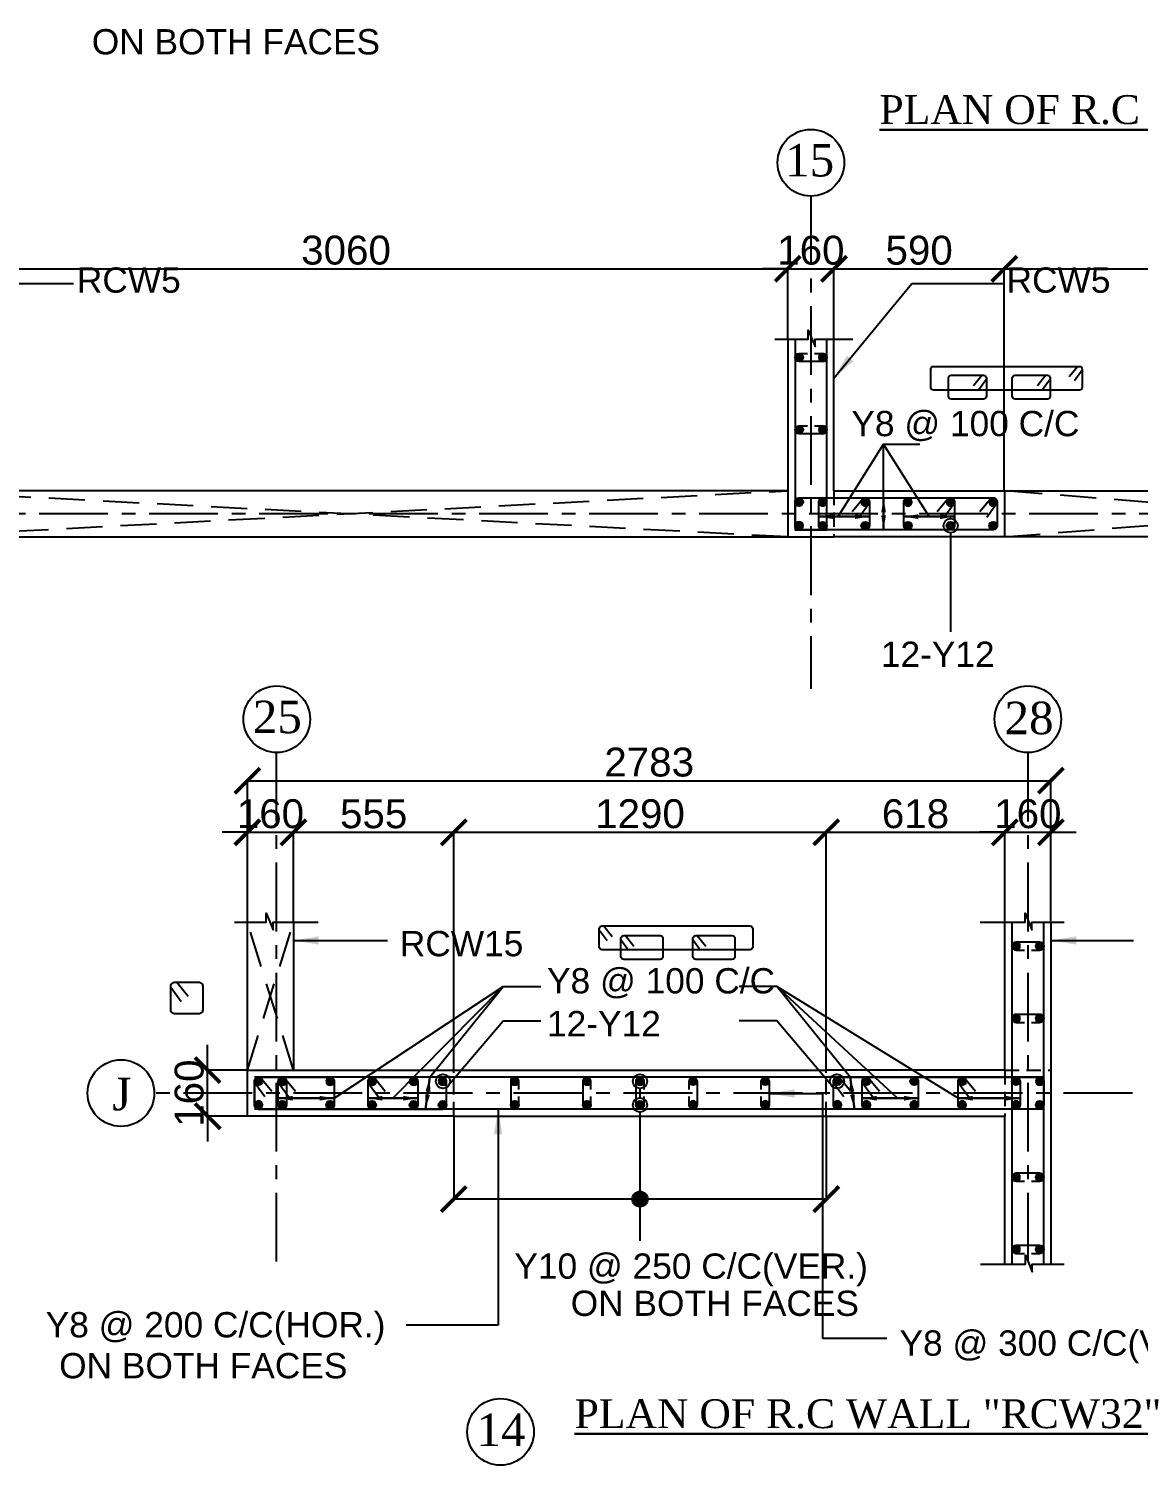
# Model space of a CAD drawing. Header units: inches. Extents: x 200139 to 352388, y -289304 to -188971.
# Drawn here: x 273676 to 289048, y -228239 to -208347 of the extents above; entities that cross this region are included whole.
import ezdxf
from ezdxf.enums import TextEntityAlignment as Align

# ---------------------------------------------------------------- set-up
doc = ezdxf.new("R2010")
doc.units = ezdxf.units.IN
doc.header["$MEASUREMENT"] = 0
doc.linetypes.add('CENTER', pattern=[50.8, 31.75, -6.35, 6.35, -6.35])
doc.linetypes.add('Hidden', pattern=[3, 2, -1])
for name, color, linetype in [('1', 8, 'Continuous'), ('160 WALL OPEING', 1, 'Continuous'), ('5', 2, 'Continuous'), ('ARROW', 5, 'Continuous'), ('DIM', 251, 'Continuous'), ('GIRD CIR', 1, 'Continuous'), ('GIRD TEXT', 4, 'Continuous'), ('GRID', 8, 'CENTER'), ('LINKS', 3, 'Continuous'), ('OPENING', 1, 'Continuous'), ('SHEAR WALL', 6, 'Continuous'), ('STRRIUPS', 6, 'Continuous'), ('SW UPTO STILT', 4, 'Continuous'), ('Ttxt', 3, 'Continuous')]:
    doc.layers.add(name, color=color, linetype=linetype)
doc.layers.add('Tex', color=3, linetype='Continuous', lineweight=13)
doc.layers.add('text', color=4, linetype='Continuous', lineweight=30)
doc.styles.add('Arial', font='arial.ttf', dxfattribs={"height": 400})
doc.styles.add('T200', font='sanss___.ttf', dxfattribs={"height": 250})
doc.styles.add('T400', font='romantic.ttf')
doc.dimstyles.new('SCALE-25', dxfattribs={"dimtxt": 400, "dimasz": 350, "dimexe": 0, "dimexo": 0, "dimgap": 50, "dimtad": 1, "dimdec": 0, "dimlfac": 0.25, "dimzin": 0, "dimdsep": 46, "dimtxsty": 'Arial', "dimblk": 'ARCHTICK', "dimcen": 0, "dimclrd": 5, "dimclre": 8, "dimclrt": 1, "dimadec": 0, "dimazin": 0, "dimtfac": 1, "dimtdec": 0, "dimtix": 1, "dimtmove": 2, "dimatfit": 3, "dimfxl": 0, "dimtolj": 1, "dimtzin": 0, "dimlwd": -1, "dimarcsym": 0})
doc.dimstyles.new('T200', dxfattribs={"dimtxt": 300, "dimasz": 150, "dimexe": 0, "dimexo": 0, "dimgap": 5, "dimtad": 1, "dimdec": 0, "dimrnd": 5, "dimzin": 0, "dimdsep": 46, "dimtxsty": 'T200', "dimblk": 'ARCHTICK', "dimcen": 300, "dimclrd": 5, "dimclre": 252, "dimclrt": 1, "dimadec": 0, "dimazin": 0, "dimtfac": 50, "dimtdec": 0, "dimtofl": 0, "dimtmove": 2, "dimatfit": 3, "dimfxl": 1, "dimtolj": 1, "dimtzin": 0, "dimarcsym": 2})

# ---------------------------------------------------------------- blocks, each defined once
blk = doc.blocks.new('_ARCHTICK')
at = {"color": 0, "linetype": 'ByBlock', "const_width": 0.15}
blk.add_lwpolyline([(-0.5, -0.5), (0.5, 0.5)], dxfattribs=at)
blk = doc.blocks.new('R1')
at = {"layer": '5'}
h = blk.add_hatch(color=256, dxfattribs=at)
edge = h.paths.add_edge_path()
edge.add_arc((0, 0), 69.6, 0, 360)
at = {"layer": '5', "color": 6}
blk.add_circle((0, 0), 69.6, dxfattribs=at)
blk = doc.blocks.new('A$C04A07810')
at = {"layer": 'STRRIUPS', "ltscale": 0.2}
for p, q in [((0, 0), (158, -194)), ((-80, -72), (61, -268)), ((509, -237), (651, -433)), ((590, -165), (748, -358)), ((1689, -237), (1831, -433)), ((1770, -165), (1928, -358))]:
    blk.add_line(p, q, dxfattribs=at)
for points in [[(-25, -440), (2664, -440, 0.414214), (2719, -385), (2719, -55, 0.414214), (2664, 0), (-25, 0, 0.414214), (-80, -55), (-80, -385, 0.414214)], [(564, -604), (1156, -604, 0.414214), (1211, -549), (1211, -220, 0.414214), (1156, -165), (564, -165, 0.414214), (509, -220), (509, -549, 0.414214)], [(1744, -604), (2336, -604, 0.414214), (2391, -549), (2391, -220, 0.414214), (2336, -165), (1744, -165, 0.414214), (1689, -220), (1689, -549, 0.414214)]]:
    blk.add_lwpolyline(points, format="xyb", close=True, dxfattribs=at)
blk = doc.blocks.new('*D48')
at = {"layer": 'Defpoints', "color": 0}
for p in [(284192, -211670), (271952, -212643, 177), (284192, -212643, 59)]:
    blk.add_point(p, dxfattribs=at)
at = {"layer": 'DIM', "color": 8, "lineweight": -2}
for p, q in [((271952, -212643), (271952, -211670)), ((284192, -212643), (284192, -211670))]:
    blk.add_line(p, q, dxfattribs=at)
at = {"layer": 'DIM', "color": 5}
blk.add_line((271952, -211670), (284192, -211670), dxfattribs=at)
at = {"layer": 'DIM', "color": 5, "xscale": 350, "yscale": 350, "zscale": 350, "rotation": 180}
blk.add_blockref('_ARCHTICK', (271952, -211670), dxfattribs=at)
at = {"layer": 'DIM', "color": 5, "xscale": 350, "yscale": 350, "zscale": 350}
blk.add_blockref('_ARCHTICK', (284192, -211670), dxfattribs=at)
at = {"layer": 'DIM', "color": 1, "insert": (278072, -211415), "char_height": 400, "attachment_point": 5, "style": 'Arial'}
blk.add_mtext('\\A1;3060', dxfattribs=at)
blk = doc.blocks.new('ARCHTICK')
at = {"color": 0, "const_width": 0.15}
blk.add_lwpolyline([(-0.5, -0.5), (0.5, 0.5)], dxfattribs=at)
blk = doc.blocks.new('*D49')
at = {"layer": 'Defpoints', "color": 0}
for p in [(284832, -211670), (284192, -212643, 59), (284832, -212643, 59)]:
    blk.add_point(p, dxfattribs=at)
at = {"layer": 'DIM', "color": 5}
for p, q in [((284192, -211670), (283842, -211670)), ((284192, -211670), (284832, -211670)), ((284832, -211670), (285182, -211670))]:
    blk.add_line(p, q, dxfattribs=at)
at = {"layer": 'DIM', "color": 8, "lineweight": -2}
for p, q in [((284192, -212643), (284192, -211670)), ((284832, -212643), (284832, -211670))]:
    blk.add_line(p, q, dxfattribs=at)
at = {"layer": 'DIM', "color": 5, "xscale": 350, "yscale": 350, "zscale": 350}
blk.add_blockref('_ARCHTICK', (284192, -211670), dxfattribs=at)
at = {"layer": 'DIM', "color": 5, "xscale": 350, "yscale": 350, "zscale": 350, "rotation": 180}
blk.add_blockref('_ARCHTICK', (284832, -211670), dxfattribs=at)
at = {"layer": 'DIM', "color": 1, "insert": (284512, -211416), "char_height": 400, "attachment_point": 5, "style": 'Arial'}
blk.add_mtext('\\A1;160', dxfattribs=at)
blk = doc.blocks.new('*D50')
at = {"layer": 'Defpoints', "color": 0}
for p in [(287192, -211670), (284832, -212643, 59), (287192, -214744, 59)]:
    blk.add_point(p, dxfattribs=at)
at = {"layer": 'DIM', "color": 8, "lineweight": -2}
for p, q in [((284832, -212643), (284832, -211670)), ((287192, -214744), (287192, -211670))]:
    blk.add_line(p, q, dxfattribs=at)
at = {"layer": 'DIM', "color": 5}
blk.add_line((284832, -211670), (287192, -211670), dxfattribs=at)
at = {"layer": 'DIM', "color": 5, "xscale": 350, "yscale": 350, "zscale": 350, "rotation": 180}
blk.add_blockref('_ARCHTICK', (284832, -211670), dxfattribs=at)
at = {"layer": 'DIM', "color": 5, "xscale": 350, "yscale": 350, "zscale": 350}
blk.add_blockref('_ARCHTICK', (287192, -211670), dxfattribs=at)
at = {"layer": 'DIM', "color": 1, "insert": (286012, -211416), "char_height": 400, "attachment_point": 5, "style": 'Arial'}
blk.add_mtext('\\A1;590', dxfattribs=at)
blk = doc.blocks.new('*D51')
at = {"layer": 'Defpoints', "color": 0}
for p in [(295192, -211670), (287192, -214744, 59), (295192, -214744, 59)]:
    blk.add_point(p, dxfattribs=at)
at = {"layer": 'DIM', "color": 8, "lineweight": -2}
for p, q in [((287192, -214744), (287192, -211670)), ((295192, -214744), (295192, -211670))]:
    blk.add_line(p, q, dxfattribs=at)
at = {"layer": 'DIM', "color": 5}
blk.add_line((287192, -211670), (295192, -211670), dxfattribs=at)
at = {"layer": 'DIM', "color": 5, "xscale": 350, "yscale": 350, "zscale": 350, "rotation": 180}
blk.add_blockref('_ARCHTICK', (287192, -211670), dxfattribs=at)
at = {"layer": 'DIM', "color": 5, "xscale": 350, "yscale": 350, "zscale": 350}
blk.add_blockref('_ARCHTICK', (295192, -211670), dxfattribs=at)
at = {"layer": 'DIM', "color": 1, "insert": (291192, -211416), "char_height": 400, "attachment_point": 5, "style": 'Arial'}
blk.add_mtext('\\A1;2000', dxfattribs=at)
blk = doc.blocks.new('A$C5C0C2414')
at = {"layer": 'STRRIUPS', "ltscale": 0.2}
for p, q in [((0, 0), (158, -194)), ((-81, -72), (61, -268))]:
    blk.add_line(p, q, dxfattribs=at)
blk.add_lwpolyline([(304, -440), (-26, -440, -0.414214), (-81, -385), (-81, -55, -0.414214), (-26, 0), (304, 0, -0.414214), (359, -55), (359, -385, -0.414214)], format="xyb", close=True, dxfattribs=at)
blk = doc.blocks.new('*D241')
at = {"layer": 'Defpoints', "color": 0}
for p in [(277345, -219474), (276705, -220720, 59), (277345, -220720, 59)]:
    blk.add_point(p, dxfattribs=at)
at = {"layer": 'DIM', "color": 5}
for p, q in [((276705, -219474), (276355, -219474)), ((276705, -219474), (277345, -219474)), ((277345, -219474), (277695, -219474))]:
    blk.add_line(p, q, dxfattribs=at)
at = {"layer": 'DIM', "color": 8, "lineweight": -2}
for p, q in [((276705, -220720), (276705, -219474)), ((277345, -220720), (277345, -219474))]:
    blk.add_line(p, q, dxfattribs=at)
at = {"layer": 'DIM', "color": 5, "xscale": 350, "yscale": 350, "zscale": 350}
blk.add_blockref('_ARCHTICK', (276705, -219474), dxfattribs=at)
at = {"layer": 'DIM', "color": 5, "xscale": 350, "yscale": 350, "zscale": 350, "rotation": 180}
blk.add_blockref('_ARCHTICK', (277345, -219474), dxfattribs=at)
at = {"layer": 'DIM', "color": 1, "insert": (277025, -219219), "char_height": 400, "attachment_point": 5, "style": 'Arial'}
blk.add_mtext('\\A1;160', dxfattribs=at)
blk = doc.blocks.new('*D242')
at = {"layer": 'Defpoints', "color": 0}
for p in [(279565, -219474), (277345, -220720, 236), (279565, -222766, 59)]:
    blk.add_point(p, dxfattribs=at)
at = {"layer": 'DIM', "color": 8, "lineweight": -2}
for p, q in [((277345, -220720), (277345, -219474)), ((279565, -222766), (279565, -219474))]:
    blk.add_line(p, q, dxfattribs=at)
at = {"layer": 'DIM', "color": 5}
blk.add_line((277345, -219474), (279565, -219474), dxfattribs=at)
at = {"layer": 'DIM', "color": 5, "xscale": 350, "yscale": 350, "zscale": 350, "rotation": 180}
blk.add_blockref('_ARCHTICK', (277345, -219474), dxfattribs=at)
at = {"layer": 'DIM', "color": 5, "xscale": 350, "yscale": 350, "zscale": 350}
blk.add_blockref('_ARCHTICK', (279565, -219474), dxfattribs=at)
at = {"layer": 'DIM', "color": 1, "insert": (278455, -219220), "char_height": 400, "attachment_point": 5, "style": 'Arial'}
blk.add_mtext('\\A1;555', dxfattribs=at)
blk = doc.blocks.new('*D243')
at = {"layer": 'Defpoints', "color": 0}
for p in [(287838, -219474), (287198, -220720, 59), (287838, -220720, 59)]:
    blk.add_point(p, dxfattribs=at)
at = {"layer": 'DIM', "color": 5}
for p, q in [((287198, -219474), (286848, -219474)), ((287198, -219474), (287838, -219474)), ((287838, -219474), (288188, -219474))]:
    blk.add_line(p, q, dxfattribs=at)
at = {"layer": 'DIM', "color": 8, "lineweight": -2}
for p, q in [((287198, -220720), (287198, -219474)), ((287838, -220720), (287838, -219474))]:
    blk.add_line(p, q, dxfattribs=at)
at = {"layer": 'DIM', "color": 5, "xscale": 350, "yscale": 350, "zscale": 350}
blk.add_blockref('_ARCHTICK', (287198, -219474), dxfattribs=at)
at = {"layer": 'DIM', "color": 5, "xscale": 350, "yscale": 350, "zscale": 350, "rotation": 180}
blk.add_blockref('_ARCHTICK', (287838, -219474), dxfattribs=at)
at = {"layer": 'DIM', "color": 1, "insert": (287518, -219219), "char_height": 400, "attachment_point": 5, "style": 'Arial'}
blk.add_mtext('\\A1;160', dxfattribs=at)
blk = doc.blocks.new('*D244')
at = {"layer": 'Defpoints', "color": 0}
for p in [(287838, -218759), (276705, -220720), (287838, -220720)]:
    blk.add_point(p, dxfattribs=at)
at = {"layer": 'DIM', "color": 8, "lineweight": -2}
for p, q in [((276705, -220720), (276705, -218759)), ((287838, -220720), (287838, -218759))]:
    blk.add_line(p, q, dxfattribs=at)
at = {"layer": 'DIM', "color": 5}
blk.add_line((276705, -218759), (287838, -218759), dxfattribs=at)
at = {"layer": 'DIM', "color": 5, "xscale": 350, "yscale": 350, "zscale": 350, "rotation": 180}
blk.add_blockref('_ARCHTICK', (276705, -218759), dxfattribs=at)
at = {"layer": 'DIM', "color": 5, "xscale": 350, "yscale": 350, "zscale": 350}
blk.add_blockref('_ARCHTICK', (287838, -218759), dxfattribs=at)
at = {"layer": 'DIM', "color": 1, "insert": (282272, -218504), "char_height": 400, "attachment_point": 5, "style": 'Arial'}
blk.add_mtext('\\A1;2783', dxfattribs=at)
blk = doc.blocks.new('*D245')
at = {"layer": 'Defpoints', "color": 0}
for p in [(276155, -222766), (276705, -222766, 59), (276705, -223406, 59)]:
    blk.add_point(p, dxfattribs=at)
at = {"layer": 'DIM', "color": 5}
for p, q in [((276155, -222766), (276155, -222416)), ((276155, -223406), (276155, -222766)), ((276155, -223406), (276155, -223756))]:
    blk.add_line(p, q, dxfattribs=at)
at = {"layer": 'DIM', "color": 8, "lineweight": -2}
for p, q in [((276705, -222766), (276155, -222766)), ((276705, -223406), (276155, -223406))]:
    blk.add_line(p, q, dxfattribs=at)
at = {"layer": 'DIM', "color": 5, "xscale": 350, "yscale": 350, "zscale": 350}
for p, rotation in [((276155, -222766), 270), ((276155, -223406), 90)]:
    blk.add_blockref('_ARCHTICK', p, dxfattribs=dict(at, rotation=rotation))
at = {"layer": 'DIM', "color": 1, "insert": (275901, -223086), "char_height": 400, "attachment_point": 5, "rotation": 90, "style": 'Arial'}
blk.add_mtext('\\A1;160', dxfattribs=at)
blk = doc.blocks.new('*D246')
at = {"layer": 'Defpoints', "color": 0}
for p in [(279565, -223406, -14), (284725, -223406, -14), (279565, -224553)]:
    blk.add_point(p, dxfattribs=at)
at = {"layer": 'DIM', "color": 8, "lineweight": -2}
for p, q in [((279565, -223406), (279565, -224553)), ((284725, -223406), (284725, -224553))]:
    blk.add_line(p, q, dxfattribs=at)
at = {"layer": 'DIM', "color": 5}
blk.add_line((284725, -224553), (279565, -224553), dxfattribs=at)
at = {"layer": 'DIM', "color": 5, "xscale": 350, "yscale": 350, "zscale": 350, "rotation": 180}
blk.add_blockref('_ARCHTICK', (279565, -224553), dxfattribs=at)
at = {"layer": 'DIM', "color": 5, "xscale": 350, "yscale": 350, "zscale": 350}
blk.add_blockref('_ARCHTICK', (284725, -224553), dxfattribs=at)
blk = doc.blocks.new('*D247')
at = {"layer": 'Defpoints', "color": 0}
for p in [(284725, -219474), (279565, -222766, 59), (284725, -222766, 59)]:
    blk.add_point(p, dxfattribs=at)
at = {"layer": 'DIM', "color": 8, "lineweight": -2}
for p, q in [((279565, -222766), (279565, -219474)), ((284725, -222766), (284725, -219474))]:
    blk.add_line(p, q, dxfattribs=at)
at = {"layer": 'DIM', "color": 5}
blk.add_line((279565, -219474), (284725, -219474), dxfattribs=at)
at = {"layer": 'DIM', "color": 5, "xscale": 350, "yscale": 350, "zscale": 350, "rotation": 180}
blk.add_blockref('_ARCHTICK', (279565, -219474), dxfattribs=at)
at = {"layer": 'DIM', "color": 5, "xscale": 350, "yscale": 350, "zscale": 350}
blk.add_blockref('_ARCHTICK', (284725, -219474), dxfattribs=at)
at = {"layer": 'DIM', "color": 1, "insert": (282145, -219219), "char_height": 400, "attachment_point": 5, "style": 'Arial'}
blk.add_mtext('\\A1;1290', dxfattribs=at)
blk = doc.blocks.new('*D248')
at = {"layer": 'Defpoints', "color": 0}
for p in [(287198, -219474), (287198, -220720), (284725, -222766, 59)]:
    blk.add_point(p, dxfattribs=at)
at = {"layer": 'DIM', "color": 8, "lineweight": -2}
for p, q in [((284725, -222766), (284725, -219474)), ((287198, -220720), (287198, -219474))]:
    blk.add_line(p, q, dxfattribs=at)
at = {"layer": 'DIM', "color": 5}
blk.add_line((284725, -219474), (287198, -219474), dxfattribs=at)
at = {"layer": 'DIM', "color": 5, "xscale": 350, "yscale": 350, "zscale": 350, "rotation": 180}
blk.add_blockref('_ARCHTICK', (284725, -219474), dxfattribs=at)
at = {"layer": 'DIM', "color": 5, "xscale": 350, "yscale": 350, "zscale": 350}
blk.add_blockref('_ARCHTICK', (287198, -219474), dxfattribs=at)
at = {"layer": 'DIM', "color": 1, "insert": (285961, -219219), "char_height": 400, "attachment_point": 5, "style": 'Arial'}
blk.add_mtext('\\A1;618', dxfattribs=at)
blk = doc.blocks.new('A$C368F1497')
at = {"layer": 'STRRIUPS', "ltscale": 0.2}
for p, q in [((0, 0, 0), (158, -194, 0)), ((-81, -72, 0), (61, -268, 0)), ((319, -251, 0), (461, -447, 0)), ((400, -179, 0), (558, -373, 0)), ((1648, -251, 0), (1790, -447, 0)), ((1729, -179, 0), (1887, -373, 0))]:
    blk.add_line(p, q, dxfattribs=at)
for points in [[(2698, -440), (-26, -440, -0.414214), (-81, -385), (-81, -55, -0.414214), (-26, 0), (2698, 0, -0.414214), (2753, -55), (2753, -385, -0.414214)], [(2369, -619), (1703, -619, -0.414214), (1648, -564), (1648, -234, -0.414214), (1703, -179), (2369, -179, -0.414214), (2424, -234), (2424, -564, -0.414214)]]:
    blk.add_lwpolyline(points, format="xyb", close=True, dxfattribs=at)
at = {"layer": 'STRRIUPS', "ltscale": 0.2, "elevation": 0}
blk.add_lwpolyline([(1040, -619), (374, -619, -0.414214), (319, -564), (319, -234, -0.414214), (374, -179), (1040, -179, -0.414214), (1095, -234), (1095, -564, -0.414214)], format="xyb", close=True, dxfattribs=at)

msp = doc.modelspace()

# ---------------------------------------------------------------- hatches: boundary and pattern name
at = {"layer": 'ARROW'}
h = msp.add_hatch(color=256, dxfattribs=at)
edge = h.paths.add_edge_path()
edge.add_arc((282144.6, -224552.9), 106, 0, 360)

# ---------------------------------------------------------------- linework, layer by layer
at = {"layer": '1', "linetype": 'Hidden', "ltscale": 100}
for p, q in [((284832.3, -214744.2, 59), (284832.3, -215384.2, 59)), ((279564.6, -223405.9, 59), (279564.6, -222765.9, 59)), ((284724.6, -223405.9, 59), (284724.6, -222765.9, 59)), ((287197.8, -222765.9, 59), (287837.8, -222765.9, 59)), ((287197.8, -222765.9, 59), (287197.8, -223405.9, 59))]:
    msp.add_line(p, q, dxfattribs=at)
at = {"layer": '1'}
for points, elevation in [([(284013.4, -212643.2), (284475.9, -212643.2), (284475.9, -212518.8), (284569.4, -212748.8), (284569.4, -212643.2), (285095.1, -212643.2)], 177), ([(276526.3, -220720.1), (276966.8, -220720.1), (276966.8, -220595.7), (277060.4, -220825.7), (277060.4, -220720.1), (277688, -220720.1)], 235.9), ([(286858.9, -220720.1), (287481.5, -220720.1), (287481.5, -220595.7), (287575, -220825.7), (287575, -220720.1), (288020.7, -220720.1)], 235.9), ([(286860.7, -225455.6), (287483.2, -225455.6), (287483.2, -225331.2), (287576.8, -225561.2), (287576.8, -225455.6), (288022.4, -225455.6)], 59)]:
    msp.add_lwpolyline(points, dxfattribs=dict(at, elevation=elevation))
at = {"layer": '160 WALL OPEING', "linetype": 'Hidden', "ltscale": 250}
for p, q in [((271952.3, -215384.2, 59), (284192.3, -214744.2, 59)), ((284192.3, -215384.2, 59), (271952.3, -214744.2, 59)), ((287192.3, -215384.2, 59), (295192.3, -214744.2, 59)), ((295192.3, -215384.2, 59), (287192.3, -214744.2)), ((276705.2, -222765.9), (277345.2, -220720.1)), ((277345.2, -222765.9, 59), (276705.2, -220720.1))]:
    msp.add_line(p, q, dxfattribs=at)
at = {"layer": '5'}
for p, q in [((287737.8, -222865.9, 59), (276805.2, -222865.9, 59)), ((287737.8, -223305.9, 59), (276805.2, -223305.9, 59))]:
    msp.add_line(p, q, dxfattribs=at)
at = {"layer": '5', "elevation": 59}
for points in [[(284292.3, -212643.2), (284292.3, -215284.2), (284732.3, -215284.2), (284732.3, -212643.2)], [(287297.8, -220720.1), (287297.8, -225455.6)], [(287737.8, -225455.6), (287737.8, -220720.1)]]:
    msp.add_lwpolyline(points, dxfattribs=at)
at = {"layer": 'ARROW'}
for p, q in [((286447.3, -215327.7, 59), (286447.3, -216699, 59)), ((277906.8, -223156.5, 59), (280250.9, -221607.6, 59)), ((278720.8, -223156.5, 59), (280250.9, -221607.6, 59)), ((285714.3, -223156.5, 59), (284038.2, -221607.6, 59)), ((286553.4, -223156.5, 59), (284038.2, -221607.6, 59)), ((282144.6, -223020.7, 59), (282144.6, -223151.7, 59)), ((282144.6, -223348.7, 59), (282144.6, -225128.7, 59))]:
    msp.add_line(p, q, dxfattribs=at)
at = {"layer": 'ARROW', "linetype": 'Continuous'}
msp.add_line((285566.6, -226481.7), (284671.9, -226481.7), dxfattribs=at)
at = {"layer": 'ARROW', "elevation": 59}
for points in [[(284891.6, -215102.9), (285519.2, -214100.4)], [(285519.2, -214844.2), (285519.2, -214100.4), (286021.3, -214100.4)], [(286151.6, -215102.9), (285519.2, -214100.4)], [(279234.4, -222865.9), (280250.9, -221607.6), (280770.6, -221607.6)], [(285054.7, -222865.9), (284038.2, -221607.6), (283518.5, -221607.6)], [(279507.6, -222955.1), (280250.9, -222083.9), (280770.6, -222083.9)], [(284781.5, -222955.1), (284038.2, -222083.9), (283518.5, -222083.9)]]:
    msp.add_lwpolyline(points, dxfattribs=at)
at = {"layer": 'ARROW'}
for centre, radius in [((286447.3, -215229.2, 59), 98.5), ((279415.2, -222920.9, 59), 98.5), ((282144.6, -222922.2, 59), 98.5), ((284873.9, -222920.9, 59), 98.5), ((282144.6, -223250.2, 59), 98.5), ((282144.6, -224552.9, 72.5), 106)]:
    msp.add_circle(centre, radius, dxfattribs=at)
at = {"layer": 'GIRD CIR'}
for centre in [(284512.3, -210202.1, 59), (277112.3, -217908.4, 59), (287517.8, -217908.3, 59), (274954.2, -223085.9, 59), (280212.3, -227776.9, 59)]:
    msp.add_circle(centre, 461.7, dxfattribs=at)
at = {"layer": 'GRID', "ltscale": 30}
for p, q in [((284512.3, -210663.9, 59), (284512.3, -217485.2, 59)), ((302205.6, -215064.2, 59), (203138.7, -215064.2, 59)), ((277105.2, -218370.1, 59), (277105.2, -225455.6, 59)), ((287517.8, -218370.1, 59), (287517.8, -225455.6, 59)), ((288965.9, -223085.9, 59), (275415.9, -223085.9, 59))]:
    msp.add_line(p, q, dxfattribs=at)
at = {"layer": 'LINKS', "elevation": 59}
for points in [[(284564, -212844.2), (284676.6, -212844.2, -1), (284676.6, -212955.5), (284348, -212955.5, -1), (284348, -212844.2), (284467.5, -212844.2)], [(284564, -213844.2), (284676.6, -213844.2, -1), (284676.6, -213955.5), (284348, -213955.5, -1), (284348, -213844.2), (284467.5, -213844.2)], [(287569.5, -221105.9), (287682.2, -221105.9, 1), (287682.2, -220994.5), (287353.6, -220994.5, 1), (287353.6, -221105.9), (287473.1, -221105.9)], [(287569.5, -222105.9), (287682.2, -222105.9, 1), (287682.2, -221994.5), (287353.6, -221994.5, 1), (287353.6, -222105.9), (287473.1, -222105.9)], [(280464.6, -223034.2), (280464.6, -222921.6, 1), (280353.2, -222921.6), (280353.2, -223250.2, 1), (280464.6, -223250.2), (280464.6, -223130.7)], [(281464.6, -223034.2), (281464.6, -222921.6, 1), (281353.2, -222921.6), (281353.2, -223250.2, 1), (281464.6, -223250.2), (281464.6, -223130.7)], [(282200.2, -223034.2), (282200.2, -222921.6, 1), (282088.9, -222921.6), (282088.9, -223250.2, 1), (282200.2, -223250.2), (282200.2, -223130.7)], [(282824.6, -223034.2), (282824.6, -222921.6, -1), (282935.9, -222921.6), (282935.9, -223250.2, -1), (282824.6, -223250.2), (282824.6, -223130.7)], [(283824.6, -223034.2), (283824.6, -222921.6, -1), (283935.9, -222921.6), (283935.9, -223250.2, -1), (283824.6, -223250.2), (283824.6, -223130.7)], [(287569.5, -224305.9), (287682.2, -224305.9, 1), (287682.2, -224194.5), (287353.6, -224194.5, 1), (287353.6, -224305.9), (287473.1, -224305.9)], [(287569.5, -225305.9), (287682.2, -225305.9, 1), (287682.2, -225194.5), (287353.6, -225194.5, 1), (287353.6, -225305.9), (287473.1, -225305.9)]]:
    msp.add_lwpolyline(points, format="xyb", dxfattribs=at)
at = {"layer": 'OPENING', "color": 1, "elevation": 59}
for points in [[(284192.3, -214744.2), (271952.3, -214744.2)], [(287192.3, -214744.2), (295192.3, -214744.2)], [(271952.3, -215384.2), (284192.3, -215384.2)], [(295192.3, -215384.2), (287192.3, -215384.2)]]:
    msp.add_lwpolyline(points, dxfattribs=at)
at = {"layer": 'SHEAR WALL', "color": 4}
for p, q in [((284192.3, -214744.2, 59), (284192.3, -215384.2, 59)), ((284832.3, -214744.2, 59), (287192.3, -214744.2, 59)), ((287192.3, -214744.2, 59), (287192.3, -215384.2, 59)), ((287192.3, -215384.2, 59), (284832.3, -215384.2, 59)), ((276705.2, -223405.9, 59), (276705.2, -222765.9, 59))]:
    msp.add_line(p, q, dxfattribs=at)
at = {"layer": 'SHEAR WALL', "color": 4, "elevation": 59}
for points in [[(284192.3, -212643.2), (284192.3, -214744.2)], [(284832.3, -214744.2), (284832.3, -212643.2)], [(284192.3, -215384.2), (284192.3, -215384.2), (284832.3, -215384.2)], [(287197.8, -222765.9), (287197.8, -222765.9), (287197.8, -220720.1)], [(287837.8, -220720.1), (287837.8, -222765.9)], [(276705.2, -222765.9), (279564.6, -222765.9)], [(279564.6, -222765.9), (284724.6, -222765.9)], [(287197.8, -222765.9), (284724.6, -222765.9)], [(287837.8, -222765.9), (287837.8, -225455.6)], [(279564.6, -223405.9), (276705.2, -223405.9)], [(279564.6, -223405.9), (284724.6, -223405.9)], [(284724.6, -223405.9), (287197.8, -223405.9)], [(287197.8, -225455.6), (287197.8, -223405.9)]]:
    msp.add_lwpolyline(points, dxfattribs=at)
at = {"layer": 'STRRIUPS', "ltscale": 0.2}
for p, q in [((285216.7, -214875.1, 59), (285083.6, -215037.9, 59)), ((285305.5, -214939.6, 59), (285180.8, -215112.6, 59)), ((286396.7, -214875.1, 59), (286263.6, -215037.9, 59)), ((286485.5, -214939.6, 59), (286360.8, -215112.6, 59)), ((286986.4, -214875.1, 59), (286853.3, -215037.9, 59)), ((287075.2, -214939.6, 59), (286950.5, -215112.6, 59)), ((276822.2, -222961.3, 59), (276946.9, -223134.3, 59)), ((276911, -222896.8, 59), (277044.1, -223059.6, 59)), ((277150.8, -222961.3, 59), (277275.5, -223134.3, 59)), ((277239.7, -222896.8, 59), (277372.8, -223059.6, 59)), ((278394, -222961.3, 59), (278518.7, -223134.3, 59)), ((278482.9, -222896.8, 59), (278616, -223059.6, 59)), ((284841.6, -222961.3, 59), (284966.3, -223134.3, 59)), ((284930.4, -222896.8, 59), (285063.5, -223059.6, 59)), ((285241.6, -222961.3, 59), (285366.3, -223134.3, 59)), ((285330.4, -222896.8, 59), (285463.5, -223059.6, 59)), ((286570.4, -222961.3, 59), (286695.1, -223134.3, 59)), ((286659.3, -222896.8, 59), (286792.4, -223059.6, 59))]:
    msp.add_line(p, q, dxfattribs=at)
at = {"layer": 'STRRIUPS', "ltscale": 0.2, "elevation": 59}
for points in [[(287037, -215284.2), (284347.3, -215284.2, -0.4142136), (284292.3, -215229.2), (284292.3, -214899.2, -0.4142136), (284347.3, -214844.2), (287037, -214844.2, -0.4142136), (287092, -214899.2), (287092, -215229.2, -0.4142136)], [(285267.3, -215284.2), (284675.9, -215284.2, -0.4142136), (284620.9, -215229.2), (284620.9, -214899.2, -0.4142136), (284675.9, -214844.2), (285267.3, -214844.2, -0.4142136), (285322.3, -214899.2), (285322.3, -215229.2, -0.4142136)], [(286447.3, -215284.2), (285855.9, -215284.2, -0.4142136), (285800.9, -215229.2), (285800.9, -214899.2, -0.4142136), (285855.9, -214844.2), (286447.3, -214844.2, -0.4142136), (286502.3, -214899.2), (286502.3, -215229.2, -0.4142136)], [(277190.2, -223305.9), (276860.2, -223305.9, -0.4142136), (276805.2, -223250.9), (276805.2, -222920.9, -0.4142136), (276860.2, -222865.9), (277190.2, -222865.9, -0.4142136), (277245.2, -222920.9), (277245.2, -223250.9, -0.4142136)], [(276860.2, -223305.9), (279409.6, -223305.9, 0.4142136), (279464.6, -223250.9), (279464.6, -222920.9, 0.4142136), (279409.6, -222865.9), (276860.2, -222865.9, 0.4142136), (276805.2, -222920.9), (276805.2, -223250.9, 0.4142136)], [(277851.8, -223305.9), (277188.8, -223305.9, -0.4142136), (277133.8, -223250.9), (277133.8, -222920.9, -0.4142136), (277188.8, -222865.9), (277851.8, -222865.9, -0.4142136), (277906.8, -222920.9), (277906.8, -223250.9, -0.4142136)], [(279009.6, -223305.9), (278432, -223305.9, -0.4142136), (278377, -223250.9), (278377, -222920.9, -0.4142136), (278432, -222865.9), (279009.6, -222865.9, -0.4142136), (279064.6, -222920.9), (279064.6, -223250.9, -0.4142136)], [(287682.8, -223305.9), (284879.6, -223305.9, -0.4142136), (284824.6, -223250.9), (284824.6, -222920.9, -0.4142136), (284879.6, -222865.9), (287682.8, -222865.9, -0.4142136), (287737.8, -222920.9), (287737.8, -223250.9, -0.4142136)], [(285945.4, -223305.9), (285279.6, -223305.9, -0.4142136), (285224.6, -223250.9), (285224.6, -222920.9, -0.4142136), (285279.6, -222865.9), (285945.4, -222865.9, -0.4142136), (286000.4, -222920.9), (286000.4, -223250.9, -0.4142136)], [(287354.2, -223305.9), (286608.4, -223305.9, -0.4142136), (286553.4, -223250.9), (286553.4, -222920.9, -0.4142136), (286608.4, -222865.9), (287354.2, -222865.9, -0.4142136), (287409.2, -222920.9), (287409.2, -223250.9, -0.4142136)]]:
    msp.add_lwpolyline(points, format="xyb", close=True, dxfattribs=at)
at = {"layer": 'SW UPTO STILT', "color": 1, "elevation": 59}
for points in [[(276705.2, -222765.9), (276705.2, -220720.1)], [(277345.2, -220720.1), (277345.2, -222765.9)]]:
    msp.add_lwpolyline(points, dxfattribs=at)

# ---------------------------------------------------------------- block references
at = {"layer": '5', "yscale": 0.8000000000465661, "zscale": 0.8000000000465661}
for p, xscale, rotation in [((284348, -212899.9, 59), 0.8000000000465661, 90.00000000000001), ((284676.6, -212899.9, 59), -0.8000000000465661, 270), ((284348, -213899.9, 59), 0.8000000000465661, 90.00000000000001), ((284676.6, -213899.9, 59), -0.8000000000465661, 270), ((284348, -214899.9, 59), 0.8000000000465661, 90.00000000000001), ((284676.6, -214899.9, 59), -0.8000000000465661, 270), ((285266.6, -214899.9, 59), -0.8000000000465661, 270), ((285856.6, -214899.9, 59), -0.8000000000465661, 270), ((286446.6, -214899.9, 59), -0.8000000000465661, 270), ((287036.6, -214899.9, 59), -0.8000000000465661, 270), ((284348, -215228.5, 59), -0.8000000000465661, 90), ((284676.6, -215228.5, 59), 0.8000000000465661, 270), ((285266.6, -215228.5, 59), 0.8000000000465661, 270), ((285856.6, -215228.5, 59), 0.8000000000465661, 270), ((286446.6, -215228.5, 59), 0.8000000000465661, 270), ((287036.6, -215228.5, 59), 0.8000000000465661, 270), ((287353.5, -221050.2, 59), -0.8000000000465661, 90), ((287682.2, -221050.2, 59), 0.8000000000465661, 270), ((287353.5, -222050.2, 59), -0.8000000000465661, 90), ((287682.2, -222050.2, 59), 0.8000000000465661, 270), ((276860.8, -222921.6, 59), 0.8000000000465661, 90.00000000000001), ((277189.5, -222921.6, 59), -0.8000000000465661, 270), ((277851.1, -222921.6, 59), -0.8000000000465661, 270), ((278432.7, -222921.6, 59), -0.8000000000465661, 270), ((279008.9, -222921.6, 59), -0.8000000000465661, 270), ((279408.9, -222921.6, 59), -0.8000000000465661, 270), ((280408.9, -222921.6, 59), -0.8000000000465661, 270), ((281408.9, -222921.6, 59), -0.8000000000465661, 270), ((282144.6, -222921.6, 59), -0.8000000000465661, 270), ((282880.2, -222921.6, 59), 0.8000000000465661, 90.00000000000001), ((283880.2, -222921.6, 59), 0.8000000000465661, 90.00000000000001), ((284880.2, -222921.6, 59), 0.8000000000465661, 90.00000000000001), ((285280.2, -222921.6, 59), 0.8000000000465661, 90.00000000000001), ((285944.7, -222921.6, 59), 0.8000000000465661, 90.00000000000001), ((286609.1, -222921.6, 59), 0.8000000000465661, 90.00000000000001), ((287353.5, -222921.6, 59), 0.8000000000465661, 90.00000000000001), ((287682.2, -222921.6, 59), -0.8000000000465661, 270), ((276860.8, -223250.2, 59), -0.8000000000465661, 90), ((277189.5, -223250.2, 59), 0.8000000000465661, 270), ((277851.1, -223250.2, 59), 0.8000000000465661, 270), ((278432.7, -223250.2, 59), 0.8000000000465661, 270), ((279008.9, -223250.2, 59), 0.8000000000465661, 270), ((279408.9, -223250.2, 59), 0.8000000000465661, 270), ((280408.9, -223250.2, 59), 0.8000000000465661, 270), ((281408.9, -223250.2, 59), 0.8000000000465661, 270), ((282144.6, -223250.2, 59), 0.8000000000465661, 270), ((282880.2, -223250.2, 59), -0.8000000000465661, 90), ((283880.2, -223250.2, 59), -0.8000000000465661, 90), ((284880.2, -223250.2, 59), -0.8000000000465661, 90), ((285280.2, -223250.2, 59), -0.8000000000465661, 90), ((285944.7, -223250.2, 59), -0.8000000000465661, 90), ((286609.1, -223250.2, 59), -0.8000000000465661, 90), ((287353.5, -223250.2, 59), -0.8000000000465661, 90), ((287682.2, -223250.2, 59), 0.8000000000465661, 270), ((287353.5, -224250.2, 59), -0.8000000000465661, 90), ((287682.2, -224250.2, 59), 0.8000000000465661, 270), ((287353.5, -225250.2, 59), -0.8000000000465661, 90), ((287682.2, -225250.2, 59), 0.8000000000465661, 270)]:
    msp.add_blockref('R1', p, dxfattribs=dict(at, xscale=xscale, rotation=rotation))
at = {"layer": 'STRRIUPS', "color": 1, "yscale": 0.75, "zscale": 0.75}
for name, p, xscale in [('A$C04A07810', (288211, -213022.2), -0.75), ('A$C368F1497', (281641.9, -220770.4), 0.75)]:
    msp.add_blockref(name, p, dxfattribs=dict(at, xscale=xscale))
at = {"layer": 'STRRIUPS'}
msp.add_blockref('A$C5C0C2414', (275727.1, -221548.5), dxfattribs=at)

# ---------------------------------------------------------------- texts
at = {"layer": 'GIRD TEXT', "ltscale": 7, "style": 'T400'}
for s, p in [('15', (284155.5, -210392.3)), ('25', (276780.7, -218101.1)), ('28', (287194.9, -218115.6)), ('J', (274833.4, -223323.1)), ('14', (279879.6, -227973.6))]:
    msp.add_text(s, height=450, dxfattribs=at).set_placement(p)
at = {"layer": 'Tex', "style": 'Arial'}
for s, p in [('RCW5', (274343, -212002.1)), ('RCW5', (287223, -212002.1)), ('RCW15', (278817.4, -221190.1))]:
    msp.add_text(s, height=350, dxfattribs=at).set_placement(p)
at = {"layer": 'text', "color": 4, "style": 'T400'}
for s, p in [('%%UPLAN OF R.C WALL "RCW25"', (289526.8, -209786.4)), ('%%UPLAN OF R.C WALL "RCW32"', (285303.1, -227844.3))]:
    msp.add_text(s, height=400, dxfattribs=at).set_placement(p, align=Align.BOTTOM_CENTER)
at = {"layer": 'Ttxt', "color": 6, "style": 'Arial'}
for p in [(274550.2, -208702), (281185, -226170.4), (274097.7, -227034.5)]:
    msp.add_text('ON BOTH FACES', height=350, dxfattribs=at).set_placement(p)
at = {"layer": 'Ttxt', "color": 4, "style": 'Arial'}
for s, p in [('Y8 @ 100 C/C', (285073, -213988.9)), ('12-Y12', (285481.5, -217183.7)), ('Y8 @ 100 C/C', (280856.9, -221705.1)), ('12-Y12', (280856.9, -222298)), ('Y10 @ 250 C/C(VER.)', (280404.1, -225655.7)), ('Y8 @ 200 C/C(HOR.)', (273911.1, -226467.3)), ('Y8 @ 300 C/C(VER.)(TYP.,)', (285739.9, -226721.1))]:
    msp.add_text(s, height=350, dxfattribs=at).set_placement(p)

# ---------------------------------------------------------------- dimensions: what is measured, and where the dimension line sits
at = {"layer": 'DIM', "color": 1}
for base, p1, p2, picture, middle in [((284192.3, -211669.9), (271952.3, -212643.2, 177), (284192.3, -212643.2, 59), '*D48', (278072.3, -211415.5)), ((284832.3, -211669.9), (284192.3, -212643.2, 59), (284832.3, -212643.2, 59), '*D49', (284512.3, -211415.6)), ((287192.3, -211669.9), (284832.3, -212643.2, 59), (287192.3, -214744.2, 59), '*D50', (286012.3, -211415.6)), ((295192.3, -211669.9), (287192.3, -214744.2, 59), (295192.3, -214744.2, 59), '*D51', (291192.3, -211415.6)), ((287837.8, -218758.6), (276705.2, -220720.1), (287837.8, -220720.1), '*D244', (282271.5, -218504.2)), ((277345.2, -219473.6), (276705.2, -220720.1, 59), (277345.2, -220720.1, 59), '*D241', (277025.2, -219219.3)), ((279564.6, -219473.6), (277345.2, -220720.1, 235.9), (279564.6, -222765.9, 59), '*D242', (278454.9, -219220.2)), ((284724.6, -219473.6), (279564.6, -222765.9, 59), (284724.6, -222765.9, 59), '*D247', (282144.6, -219219.3)), ((287197.8, -219473.6), (284724.6, -222765.9, 59), (287197.8, -220720.1), '*D248', (285961.2, -219219.3)), ((287837.8, -219473.6), (287197.8, -220720.1, 59), (287837.8, -220720.1, 59), '*D243', (287517.8, -219219.3))]:
    dim = msp.add_linear_dim(base=base, p1=p1, p2=p2, dimstyle='SCALE-25', override={"dimldrblk": 'ARCHTICK'}, dxfattribs=at)
    dim.commit()
    dim.dimension.update_dxf_attribs({"geometry": picture, "text_midpoint": middle})
dim = msp.add_linear_dim(base=(276155.4, -222765.9), p1=(276705.2, -223405.9, 59), p2=(276705.2, -222765.9, 59), angle=90, dimstyle='SCALE-25', override={"dimldrblk": 'ARCHTICK'}, dxfattribs=at)
dim.commit()
dim.dimension.update_dxf_attribs({"geometry": '*D245', "text_midpoint": (275901.2, -223085.9)})
at = {"layer": 'DIM'}
dim = msp.add_linear_dim(base=(279564.6, -224552.9, 72.8), p1=(284724.6, -223405.9, 59), p2=(279564.6, -223405.9, 59), angle=180, text=' ', dimstyle='SCALE-25', override={"dimldrblk": 'ARCHTICK'}, dxfattribs=at)
dim.commit()
dim.dimension.update_dxf_attribs({"geometry": '*D246', "text_midpoint": (282144.6, -224552.9, 72.8)})

# ---------------------------------------------------------------- leaders
at = {"layer": 'ARROW'}
for points, override in [([(271952.3, -213183.4, 59), (273032.7, -211874.9, 59), (274298.2, -211874.9, 59)], {"dimasz": 350, "dimtad": 0}), ([(284832.3, -213183.4, 59), (285912.7, -211874.9, 59), (287178.2, -211874.9, 59)], {"dimasz": 350, "dimtad": 0}), ([(285519.2, -215284.2, 59), (285519.2, -214844.2, 59)], {"dimasz": 200, "dimtad": 0}), ([(285519.2, -214844.2, 59), (285519.2, -215284.2, 59)], {"dimasz": 200, "dimtad": 0}), ([(285322.3, -215102.9, 59), (284620.9, -215102.9, 59)], {"dimasz": 200, "dimtad": 0}), ([(284620.9, -215102.9, 59), (285322.3, -215102.9, 59)], {"dimasz": 200, "dimtad": 0}), ([(286502.3, -215102.9, 59), (285800.9, -215102.9, 59)], {"dimasz": 200, "dimtad": 0}), ([(285800.9, -215102.9, 59), (286502.3, -215102.9, 59)], {"dimasz": 200, "dimtad": 0}), ([(277345.2, -220971.8, 117.9), (278648.1, -220971.8, 117.9)], {"dimasz": 350, "dimtad": 0}), ([(287837.9, -220971.8, 117.9), (288980.7, -220971.8, 117.9)], {"dimasz": 350, "dimtad": 0}), ([(279173.8, -223305.2, 59), (279234.4, -222865.9, 59)], {"dimasz": 200, "dimtad": 0}), ([(279234.4, -222865.9, 59), (279173.8, -223305.2, 59)], {"dimasz": 200, "dimtad": 0}), ([(285054.7, -222865.9, 59), (285115.3, -223305.2, 59)], {"dimasz": 200, "dimtad": 0}), ([(285115.3, -223305.2, 59), (285054.7, -222865.9, 59)], {"dimasz": 200, "dimtad": 0}), ([(277133.8, -223156.5, 59), (277906.8, -223156.5, 59)], {"dimasz": 200, "dimtad": 0}), ([(277906.8, -223156.5, 59), (277133.8, -223156.5, 59)], {"dimasz": 200, "dimtad": 0}), ([(278377, -223156.5, 59), (279064.6, -223156.5, 59)], {"dimasz": 200, "dimtad": 0}), ([(279064.6, -223156.5, 59), (278377, -223156.5, 59)], {"dimasz": 200, "dimtad": 0}), ([(283935.9, -223091, 59), (284671.9, -223091, 59), (284671.9, -226481.7, 59)], {"dimasz": 350, "dimtad": 0}), ([(285224.6, -223156.5, 59), (286000.4, -223156.5, 59)], {"dimasz": 200, "dimtad": 0}), ([(286000.4, -223156.5, 59), (285224.6, -223156.5, 59)], {"dimasz": 200, "dimtad": 0}), ([(286553.4, -223156.5, 59), (287409.2, -223156.5, 59)], {"dimasz": 200, "dimtad": 0}), ([(287409.2, -223156.5, 59), (286553.4, -223156.5, 59)], {"dimasz": 200, "dimtad": 0}), ([(280179.9, -223305.9, 59), (280179.9, -226298.1, 59), (278903.1, -226298.1, 59)], {"dimasz": 350, "dimtad": 0})]:
    msp.add_leader(points, dimstyle='T200', override=override, dxfattribs=at)

doc.saveas('drawing.dxf')
